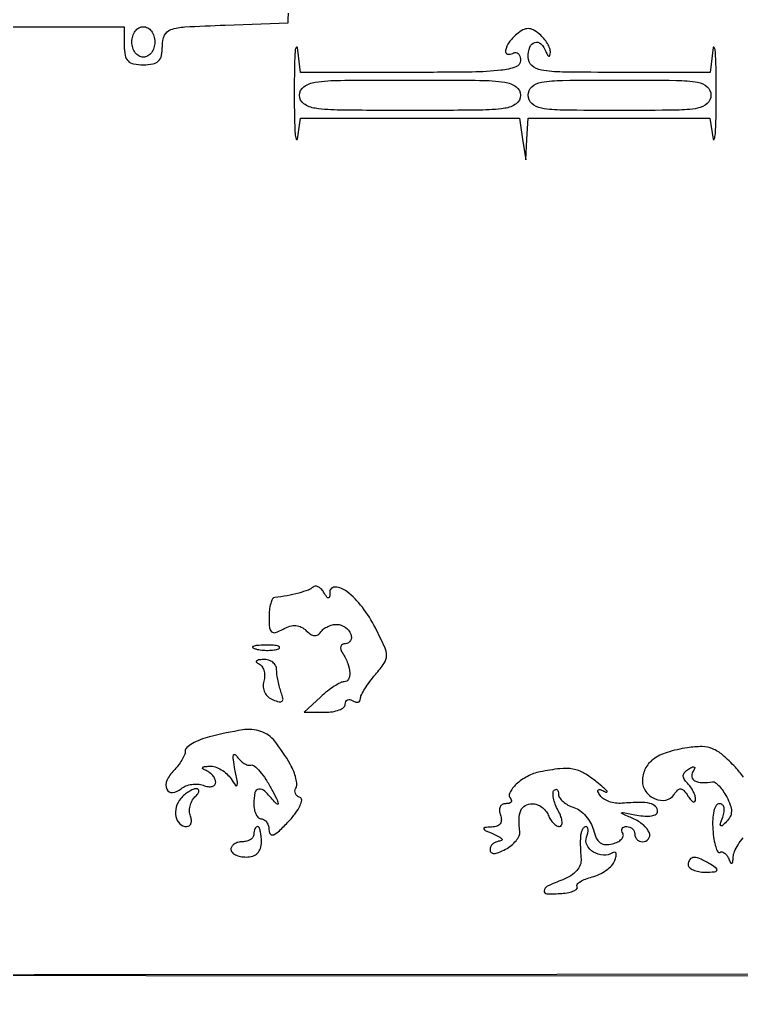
# Model space of a CAD drawing. Extents: x 23 to 255, y 40 to 184.
# Drawn here: x 31.41 to 39.42, y 63.7 to 74.53 of the extents above; entities that cross this region are included whole.
import ezdxf

# ---------------------------------------------------------------- set-up
doc = ezdxf.new("R2010")
doc.units = 0
doc.header["$MEASUREMENT"] = 0

msp = doc.modelspace()

# ---------------------------------------------------------------- linework, layer by layer
for points in [[(207.919475, 175.632891, 0.000007), (191.762556, 175.634099, 0.00002), (173.0434, 175.634494, 0.000013), (151.49745, 175.633531)], [(30.879, 74.448), (31.725, 74.448), (32.571, 74.448), (32.571, 74.2365, 0.045527), (32.580792, 74.129184, 0.152009), (32.6133, 74.0673, 0.152009), (32.675184, 74.034792, 0.045527), (32.7825, 74.025, 0.045409), (32.889341, 74.034723, 0.150044), (32.951352, 74.066958, 0.152326), (32.984054, 74.128087, 0.04726), (32.994, 74.233079, -0.103644), (33.019102, 74.352873, -0.212083), (33.08859, 74.416287, -0.067121), (33.244049, 74.445816, -0.004619), (33.69195, 74.465729), (34.3899, 74.4903), (34.414044, 75.360592, -0.00515)], [(39.446676, 66.114765, 0.028456), (39.356277, 66.223305, 0.025283), (39.214343, 66.360626, 0.083167), (39.103764, 66.428784, 0.095553), (38.985756, 66.452201, 0.040052), (38.823545, 66.440062, 0.035411), (38.597075, 66.388098, 0.08505), (38.443786, 66.310997, 0.118703), (38.355496, 66.205913, 0.116136), (38.3238, 66.071292, 0.158054), (38.362138, 65.953042, 0.136509), (38.464643, 65.871426, 0.152638), (38.585846, 65.859491, 0.200664), (38.676586, 65.921685, -0.050602), (38.715956, 65.970871, -0.23236), (38.749449, 65.982646, -0.18737), (38.784346, 65.964078, -0.032627), (38.830105, 65.9034, 0.030193), (38.862354, 65.8602, 0.112042), (38.889319, 65.839871, 0.332812), (38.90653, 65.843714, 0.175247), (38.914705, 65.86533, 0.081387), (38.908653, 65.905964, 0.038673), (38.888603, 65.955083, 0.037003), (38.859129, 66.004383, 0.043174), (38.824029, 66.046131, -0.055871), (38.786968, 66.092549, -0.162732), (38.777363, 66.131882, -0.171626), (38.793496, 66.167713, -0.06364), (38.8371, 66.203023, -0.022802), (38.881093, 66.227514, -0.280785), (38.899423, 66.22595, -0.358161), (38.903422, 66.210315, -0.029034), (38.881779, 66.170271, 0.200686), (38.873039, 66.11523, 0.222968), (38.906563, 66.073552, 0.109635), (38.987493, 66.05407, 0.041858), (39.103824, 66.06174, -0.205454), (39.133431, 66.053997, -0.040652), (39.174747, 66.016097, -0.036991), (39.218891, 65.960753, -0.026992), (39.259711, 65.893475, -0.034784), (39.300083, 65.803521, -0.090593), (39.312153, 65.733885, -0.115752), (39.297774, 65.675014, -0.080021), (39.257225, 65.619367, -0.016105), (39.209071, 65.574582, -0.426702), (39.193278, 65.576002, -0.25469), (39.189622, 65.596592, -0.01018), (39.216139, 65.67075, 0.049902), (39.232039, 65.729561, 0.103045), (39.230094, 65.776932, 0.15845), (39.211147, 65.807106, 0.17573), (39.178902, 65.8188, 0.26306), (39.143241, 65.798643, 0.073918), (39.117747, 65.737374, 0.051842), (39.104478, 65.645314, 0.028188), (39.106401, 65.530944, 0.019197), (39.118499, 65.422947, 0.036607), (39.137818, 65.337805, 0.05171), (39.160642, 65.283767, 0.428482), (39.183724, 65.277672, -0.182369), (39.208503, 65.282454, -0.114579), (39.236019, 65.270877, -0.084905), (39.26225, 65.244093, -0.055639), (39.282795, 65.205977, 0.024074), (39.302937, 65.162216, 0.401032), (39.316766, 65.157503, 0.260765), (39.327568, 65.172433, 0.016136), (39.332321, 65.228948, -0.092534), (39.34671, 65.288735, -0.037452), (39.386741, 65.362787, -0.035433), (39.442961, 65.438093, -0.037661)]]:
    msp.add_lwpolyline(points, format="xyb")
for points in [[(32.9094, 74.2788, -0.072314), (32.899936, 74.213708, -0.08892), (32.872388, 74.15895, -0.10214), (32.831209, 74.122561, -0.130775), (32.7825, 74.1096, -0.130775), (32.733791, 74.122561, -0.10214), (32.692613, 74.15895, -0.08892), (32.665064, 74.213708, -0.072314), (32.6556, 74.2788, -0.072314), (32.665064, 74.343892, -0.08892), (32.692613, 74.39865, -0.10214), (32.733791, 74.435039, -0.130775), (32.7825, 74.448, -0.130775), (32.831209, 74.435039, -0.10214), (32.872388, 74.39865, -0.08892), (32.899936, 74.343892, -0.072314)], [(34.458415, 73.7289, 0.004205), (34.460437, 73.450939, 0.012312), (34.468158, 73.259502, 0.06382), (34.479933, 73.199057, 0.788755), (34.492795, 73.20015), (34.528039, 73.4328), (35.7435, 73.4328), (36.958961, 73.4328), (36.994205, 73.20015), (37.029448, 72.9675), (37.042124, 73.20015), (37.0548, 73.4328), (38.064381, 73.4328), (39.073961, 73.4328), (39.109205, 73.20015, 0.788755), (39.122067, 73.199057, 0.06382), (39.133842, 73.259502, 0.012312), (39.141563, 73.450939, 0.004205), (39.143585, 73.7289, 0.004068), (39.141026, 74.004965, 0.013598), (39.132952, 74.185872, 0.139746), (39.121042, 74.218551, 0.680818), (39.108601, 74.21535), (39.07448, 73.9404), (38.06464, 73.9404, -0.003009), (37.436476, 73.944181, -0.038512), (37.20218, 73.965094, -0.143436), (37.096115, 74.016452, -0.211818), (37.0548, 74.1096, -0.084568), (37.073645, 74.22022, -0.234902), (37.1286, 74.27371, -0.27874), (37.196062, 74.257684, -0.102952), (37.252571, 74.17305, 0.021172), (37.271447, 74.131439, 0.227742), (37.285727, 74.120476, 0.409541), (37.296738, 74.127542, 0.038264), (37.301921, 74.162691, 0.107593), (37.29551, 74.206761, 0.045244), (37.269361, 74.260998, 0.041998), (37.229758, 74.31605, 0.042653), (37.1817, 74.3634, 0.045289), (37.11166, 74.411544, 0.128626), (37.0548, 74.426418, 0.128626), (36.99794, 74.411544, 0.045289), (36.9279, 74.3634, 0.061463), (36.844191, 74.274494, 0.109214), (36.803823, 74.182863, 0.386198), (36.826957, 74.144245, 0.215119), (36.8856, 74.1519, -0.139169), (36.917718, 74.161032, -0.191142), (36.945349, 74.150083, -0.138808), (36.964002, 74.118961, -0.066118), (36.9702, 74.072293, -0.318667), (36.919994, 74.001518, -0.057375), (36.753199, 73.963834, -0.023809), (36.433294, 73.944628, -0.003089), (35.74886, 73.9404), (34.52752, 73.9404), (34.493399, 74.21535, 0.680818), (34.480958, 74.218551, 0.139746), (34.469048, 74.185872, 0.013598), (34.460974, 74.004965, 0.004068)], [(36.9702, 73.6866, -0.240299), (36.922091, 73.592278, -0.123223), (36.795713, 73.541467, -0.031956), (36.516362, 73.520989, -0.002322), (35.7435, 73.5174, -0.002322), (34.970638, 73.520989, -0.031956), (34.691288, 73.541467, -0.123223), (34.564909, 73.592278, -0.240299), (34.5168, 73.6866, -0.240299), (34.564909, 73.780922, -0.123223), (34.691288, 73.831733, -0.031956), (34.970638, 73.852211, -0.002322), (35.7435, 73.8558, -0.002322), (36.516362, 73.852211, -0.031956), (36.795713, 73.831733, -0.123223), (36.922091, 73.780922, -0.240299)], [(39.0852, 73.6866, -0.212584), (39.043709, 73.593423, -0.142907), (38.93715, 73.542075, -0.038318), (38.701739, 73.521175, -0.002988), (38.07, 73.5174, -0.002988), (37.438261, 73.521175, -0.038318), (37.20285, 73.542075, -0.142907), (37.096291, 73.593423, -0.212584), (37.0548, 73.6866, -0.212584), (37.096291, 73.779777, -0.142907), (37.20285, 73.831125, -0.038318), (37.438261, 73.852025, -0.002988), (38.07, 73.8558, -0.002988), (38.701739, 73.852025, -0.038318), (38.93715, 73.831125, -0.142907), (39.043709, 73.779777, -0.212584)], [(34.666823, 68.224823, -0.109058), (34.614861, 68.191653, -0.021463), (34.508737, 68.157897, -0.021874), (34.379455, 68.12881, -0.018977), (34.24185, 68.109473, 0.252562), (34.217366, 68.09285, 0.050025), (34.197038, 68.041899, 0.042021), (34.183018, 67.971156, 0.027922), (34.1784, 67.888523, 0.022222), (34.183564, 67.772393, 0.19873), (34.206711, 67.728063, 0.264913), (34.249753, 67.720262, 0.03821), (34.33464, 67.757664, -0.049052), (34.411119, 67.789403, -0.09103), (34.477658, 67.797007, -0.10289), (34.537016, 67.780398, -0.077029), (34.591962, 67.740198, 0.050699), (34.639994, 67.70103, 0.124088), (34.682748, 67.686105, 0.161034), (34.720299, 67.694913, 0.104483), (34.752973, 67.725838, -0.08097), (34.784722, 67.758826, -0.051631), (34.830502, 67.786255, -0.05042), (34.882462, 67.804393, -0.064769), (34.93275, 67.809731, -0.152374), (35.023031, 67.779206, -0.133325), (35.085672, 67.701306, -0.228214), (35.083046, 67.629532, -0.278232), (35.026457, 67.5954, 0.121202), (34.993457, 67.587281, 0.204496), (34.975719, 67.565565, 0.149898), (34.976263, 67.531747, 0.061257), (34.995878, 67.48965, -0.046342), (35.053381, 67.375255, -0.079683), (35.075994, 67.271268, -0.136878), (35.06043, 67.200662, -0.277234), (35.013377, 67.1724, 0.119984), (34.971027, 67.162089, 0.02383), (34.903067, 67.122697, 0.023972), (34.826557, 67.067974, 0.020302), (34.75111, 67.0032), (34.569495, 66.834), (34.796948, 66.834, 0.037533), (34.884052, 66.840548, 0.056353), (34.957586, 66.860318, 0.073985), (35.00782, 66.889276, 0.228917), (35.0244, 66.923593, -0.108972), (35.031023, 66.953621, -0.182303), (35.049251, 66.971509, -0.161196), (35.076674, 66.974141, -0.082592), (35.109, 66.9609, 0.0679), (35.141385, 66.946516, 0.14163), (35.168749, 66.946489, 0.190641), (35.186756, 66.960382, 0.135033), (35.1936, 66.985263, -0.11804), (35.203449, 67.026398, -0.021152), (35.242399, 67.095661, -0.021799), (35.296124, 67.1745, -0.018173), (35.359725, 67.253454, 0.027665), (35.458096, 67.380431, 0.152248), (35.483517, 67.462136, 0.107595), (35.462626, 67.557852, 0.01062), (35.359448, 67.77117, 0.046005), (35.214443, 68.000573, 0.062059), (35.042, 68.17503, 0.146366), (34.915331, 68.22512, 0.436056), (34.853905, 68.169427, -0.020433), (34.85101, 68.114621, -0.379985), (34.839323, 68.103715, -0.249807), (34.821678, 68.112566, -0.012662), (34.784676, 68.167721, 0.05328), (34.755003, 68.205018, 0.085483), (34.722034, 68.228641, 0.119821), (34.691214, 68.235297, 0.19221)], [(34.03196, 67.536773, 0.037336), (34.096899, 67.524937, 0.029507), (34.168249, 67.521606, 0.030339), (34.235174, 67.526501, 0.06278), (34.28576, 67.539908, 0.31318), (34.295656, 67.555035, 0.333666), (34.284755, 67.568744, 0.052471), (34.227478, 67.577405, 0.014395), (34.1361, 67.578907, 0.012823), (34.04573, 67.575472, 0.080377), (34.000816, 67.565237, 0.597527), (33.999332, 67.551691, 0.087174)], [(34.063669, 67.373165, -0.140431), (34.097587, 67.346395, -0.084801), (34.120222, 67.300059, -0.072984), (34.128424, 67.24165, -0.062473), (34.120303, 67.18001, 0.080489), (34.113958, 67.113528, 0.098704), (34.130103, 67.053385, 0.100497), (34.167747, 67.004817, 0.086394), (34.223303, 66.971607, 0.033139), (34.291422, 66.950525, 0.242566), (34.323534, 66.958452, 0.271588), (34.333435, 66.98809, 0.039635), (34.314719, 67.05146, -0.024614), (34.294905, 67.111818, -0.016922), (34.278193, 67.181892, -0.017095), (34.266674, 67.250598, -0.032991), (34.263, 67.306219, 0.124522), (34.251559, 67.351447, 0.105903), (34.21951, 67.388994, 0.09499), (34.171499, 67.413009, 0.08004), (34.11495, 67.419521, 0.02493), (34.063115, 67.414585, 0.148635), (34.038816, 67.403149, 0.444605), (34.038829, 67.388778, 0.086223)], [(33.519279, 66.56111, 0.028602), (33.415314, 66.527722, 0.040202), (33.327547, 66.485511, 0.045839), (33.265502, 66.441192, 0.218093), (33.2478, 66.402538, -0.100463), (33.239148, 66.35991, -0.033397), (33.210295, 66.302725, -0.031685), (33.168984, 66.242003, -0.031173), (33.120122, 66.186637, 0.091428), (33.044734, 66.077159, 0.204883), (33.043098, 65.978175, 0.34499), (33.105832, 65.942361, 0.137622), (33.202309, 65.985352, -0.079664), (33.254064, 66.015936, -0.056107), (33.319466, 66.033519, -0.0556), (33.387875, 66.03622, -0.073829), (33.448577, 66.022708, 0.054354), (33.501281, 66.008812, 0.097803), (33.545773, 66.01085, 0.145783), (33.574949, 66.027956, 0.189982), (33.5862, 66.056499, 0.106796), (33.578359, 66.09279, 0.065111), (33.555136, 66.130196, 0.060767), (33.520884, 66.162997, 0.064804), (33.48045, 66.185771, -0.044452), (33.444763, 66.204005, -0.442675), (33.442146, 66.218716, -0.199279), (33.462277, 66.230242, -0.020048), (33.518546, 66.235121, -0.0903), (33.580531, 66.226783, -0.055603), (33.647792, 66.196348, -0.053423), (33.709846, 66.14988, -0.063812), (33.756536, 66.09375, 0.016844), (33.806324, 66.020988, 0.583929), (33.822916, 66.022989, 0.143326), (33.82685, 66.05892, 0.00491), (33.80047, 66.1995, -0.011981), (33.78221, 66.305022, -0.081413), (33.783005, 66.357747, -0.519073), (33.799096, 66.365237, -0.115484), (33.825739, 66.340324, 0.050706), (33.860186, 66.298614, 0.0569), (33.901118, 66.266486, 0.064992), (33.942068, 66.2481, 0.139778), (33.976359, 66.247605, -0.252257), (34.014699, 66.238592, -0.033595), (34.07514, 66.177317, -0.032287), (34.142036, 66.088737, -0.021716), (34.207117, 65.979881, -0.00905), (34.260841, 65.876009, -0.057013), (34.280996, 65.819984, -0.675546), (34.27071, 65.812734, -0.076322), (34.240091, 65.83995, 0.027807), (34.132292, 65.956265, 0.218146), (34.064493, 65.980112, 0.331424), (34.021469, 65.9415, 0.049873), (34.0092, 65.8188, 0.048028), (34.015434, 65.754046, 0.068025), (34.034051, 65.699302, 0.088204), (34.061493, 65.662415, 0.191087), (34.0938, 65.6496, -0.152948), (34.126064, 65.639494, -0.09811), (34.153549, 65.611043, -0.080788), (34.172092, 65.568529, -0.062598), (34.1784, 65.518341, 0.206802), (34.195106, 65.479678, 0.309194), (34.230188, 65.474184, 0.080242), (34.294483, 65.5186, 0.014679), (34.396128, 65.622015, 0.026045), (34.473143, 65.714321, 0.04975), (34.523063, 65.796882, 0.079919), (34.540978, 65.858047, 0.357811), (34.522501, 65.8874, -0.090837), (34.491121, 65.904662, -0.119142), (34.471404, 65.930624, -0.128057), (34.466537, 65.961243, -0.114619), (34.476839, 65.991784, 0.155205), (34.48718, 66.033035, 0.042841), (34.477204, 66.099965, 0.038927), (34.452126, 66.177875, 0.032242), (34.413916, 66.256237, 0.036812), (34.241748, 66.512411, 0.145267), (34.088439, 66.621156, 0.12295), (33.885799, 66.63817, 0.023164)], [(37.187683, 66.172203, 0.071323), (37.048342, 66.122382, 0.064948), (36.923625, 66.034191, 0.085113), (36.851064, 65.939877, 0.328991), (36.861429, 65.871171, -0.145854), (36.872144, 65.851356, -0.260508), (36.866764, 65.834184, -0.142544), (36.843858, 65.822424, -0.047818), (36.806049, 65.8188, 0.127746), (36.768062, 65.808934, 0.158048), (36.743296, 65.7823, 0.128612), (36.735863, 65.741387, 0.07271), (36.746994, 65.6919, -0.083052), (36.758041, 65.637593, -0.167584), (36.745408, 65.596335, -0.15648), (36.709108, 65.569804, -0.070072), (36.650295, 65.559054, 0.013347), (36.572639, 65.553799, 0.47397), (36.563784, 65.540612, 0.214584), (36.579617, 65.522438, 0.006383), (36.6741, 65.4804, -0.022562), (36.733007, 65.451874, -0.099298), (36.762533, 65.427303, -0.410092), (36.760898, 65.410924, -0.160542), (36.73755, 65.401746, 0.080304), (36.697155, 65.392864, 0.087074), (36.662864, 65.371821, 0.094677), (36.639893, 65.342094, 0.117815), (36.6318, 65.308223, 0.195339), (36.644334, 65.277364, 0.209187), (36.67438, 65.265129, 0.091894), (36.726703, 65.276225, 0.024793), (36.803694, 65.312642, 0.045561), (36.868514, 65.355338, 0.052162), (36.921358, 65.407379, 0.059574), (36.955394, 65.460502, 0.144916), (36.96287, 65.505968, -0.032859), (36.954335, 65.650079, -0.101832), (36.974496, 65.744898, -0.162976), (37.023252, 65.798772, -0.128731), (37.099755, 65.8188, -0.088478), (37.152922, 65.809318, -0.06652), (37.205558, 65.781523, -0.065663), (37.249705, 65.740411, -0.081035), (37.278006, 65.6919, 0.050171), (37.30246, 65.64336, 0.05499), (37.335465, 65.602277, 0.062154), (37.371603, 65.574231, 0.134767), (37.405228, 65.565, 0.301931), (37.427194, 65.579595, 0.122555), (37.43297, 65.616808, 0.067322), (37.419986, 65.67371, 0.033165), (37.389322, 65.741446, -0.031181), (37.356769, 65.812605, -0.042187), (37.33707, 65.8805, -0.048443), (37.331398, 65.936319, -0.200067), (37.344046, 65.967046, -0.126233), (37.362695, 65.978079, -0.258404), (37.378761, 65.974442, -0.159091), (37.389772, 65.955514, -0.052888), (37.3932, 65.923201, 0.151376), (37.405447, 65.883676, 0.063885), (37.442845, 65.841764, 0.055089), (37.497548, 65.803969, 0.046833), (37.562203, 65.776562, -0.083131), (37.630512, 65.741587, -0.053468), (37.696026, 65.681052, -0.052121), (37.749082, 65.605765, -0.066055), (37.780444, 65.526744, 0.048107), (37.812303, 65.437264, 0.126094), (37.855329, 65.38503, 0.147511), (37.9135, 65.364586, 0.075353), (37.99119, 65.372801, 0.049428), (38.049665, 65.394449, 0.085431), (38.091641, 65.424656, 0.127611), (38.110926, 65.458126, 0.208559), (38.106356, 65.490018, -0.096763), (38.09557, 65.518617, -0.174471), (38.099945, 65.542974, -0.171137), (38.118959, 65.559271, -0.092667), (38.149607, 65.565, -0.093332), (38.183807, 65.55856, -0.09642), (38.212882, 65.540149, -0.099167), (38.232342, 65.51268, -0.105053), (38.2392, 65.4804, 0.099038), (38.245659, 65.448113, 0.097945), (38.264051, 65.420651, 0.097945), (38.291513, 65.402259, 0.099038), (38.3238, 65.3958, 0.220263), (38.391209, 65.427009, 0.279977), (38.401757, 65.493379, 0.125676), (38.335737, 65.582348, 0.06699), (38.21805, 65.654272, -0.001796), (38.095768, 65.708644, -0.542481), (38.094362, 65.717655, -0.234463), (38.108936, 65.721701, -0.001202), (38.26035, 65.692234, 0.032535), (38.351284, 65.680386, 0.059135), (38.426025, 65.684396, 0.088936), (38.475671, 65.702471, 0.267157), (38.493, 65.732588, 0.206358), (38.469259, 65.787661, 0.133456), (38.407138, 65.820912, 0.061738), (38.29235, 65.832751, 0.014522), (38.09923, 65.823169, -0.053681), (38.024804, 65.825301, -0.052325), (37.951863, 65.843186, -0.056863), (37.891085, 65.873193, -0.111714), (37.853509, 65.911476, -0.032046), (37.829986, 65.955629, -0.356879), (37.834764, 65.97358, -0.260718), (37.856538, 65.976094, -0.022638), (37.908879, 65.95143, 0.160995), (37.928068, 65.948207, 0.585194), (37.931383, 65.95704, 0.038903), (37.892537, 65.996489, 0.008252), (37.818633, 66.058591, 0.038262), (37.675315, 66.157875, 0.088027), (37.552684, 66.203162, 0.073808), (37.408755, 66.207597, 0.02111)], [(33.199061, 65.8772, 0.111729), (33.147656, 65.781927, 0.119824), (33.144093, 65.67634, 0.148247), (33.187804, 65.596161, 0.196813), (33.263901, 65.565, 0.156885), (33.293182, 65.574419, 0.152062), (33.311921, 65.599249, 0.112846), (33.31647, 65.636985, 0.065501), (33.305762, 65.681591, -0.087391), (33.295718, 65.733241, -0.062739), (33.302044, 65.791813, -0.061633), (33.322978, 65.848109, -0.07672), (33.355931, 65.893091, 0.038933), (33.386994, 65.929409, 0.118675), (33.399352, 65.959175, 0.268205), (33.392291, 65.977552, 0.181948), (33.37047, 65.984782, 0.092823), (33.333226, 65.976253, 0.037577), (33.286966, 65.951853, 0.03554), (33.23983, 65.917374, 0.037741)], [(34.0092, 65.4804, -0.148195), (33.999423, 65.448137, -0.098894), (33.971923, 65.420651, -0.082425), (33.930814, 65.402119, -0.064853), (33.8823, 65.3958, 0.064853), (33.833786, 65.389481, 0.082425), (33.792677, 65.370949, 0.098894), (33.765177, 65.343463, 0.148195), (33.7554, 65.3112, 0.191087), (33.768215, 65.278893, 0.088204), (33.805103, 65.251451, 0.068025), (33.859846, 65.232834, 0.048028), (33.9246, 65.2266, 0.072254), (33.998469, 65.237331, 0.124864), (34.0515, 65.2689, 0.124864), (34.083069, 65.321931, 0.072254), (34.0938, 65.3958, 0.023598), (34.090738, 65.460644, 0.037669), (34.081374, 65.515298, 0.04382), (34.067875, 65.55438, 0.295869), (34.0515, 65.565, 0.191087), (34.035346, 65.558593, 0.088204), (34.021626, 65.540149, 0.068025), (34.012317, 65.512777, 0.048028)], [(37.637258, 65.45925, 0.019519), (37.634563, 65.408291, 0.008698), (37.634805, 65.341054, 0.008594), (37.637525, 65.269827, 0.01151), (37.642587, 65.205382, -0.120798), (37.633358, 65.139424, -0.08506), (37.594096, 65.075267, -0.071424), (37.52807, 65.018595, -0.050889), (37.440829, 64.974826, 0.017261), (37.267457, 64.901967, 0.272337), (37.232353, 64.851383, 0.432832), (37.264208, 64.816641, 0.023582), (37.429401, 64.822495, 0.027924), (37.505682, 64.833121, 0.055027), (37.564003, 64.851429, 0.094772), (37.596554, 64.873847, 0.345961), (37.599186, 64.897123, -0.315413), (37.600672, 64.922939, -0.081277), (37.633247, 64.952685, -0.053411), (37.690415, 64.981804, -0.02963), (37.765153, 65.005345, 0.049967), (37.846024, 65.034477, 0.045287), (37.922404, 65.07986, 0.048125), (37.983449, 65.133704, 0.09665), (38.017399, 65.187964, 0.035904), (38.03191, 65.23578, 0.12879), (38.030856, 65.267409, 0.31416), (38.016227, 65.279059, 0.155561), (37.992065, 65.273019, -0.155473), (37.890904, 65.247716, -0.119219), (37.781428, 65.281665, -0.136252), (37.709169, 65.357396, -0.217725), (37.703693, 65.445101, 0.035915), (37.717643, 65.491075, 0.066933), (37.721103, 65.52978, 0.109838), (37.714193, 65.55541, 0.279094), (37.698351, 65.565, 0.18594), (37.677986, 65.557155, 0.078049), (37.659223, 65.533936, 0.062217), (37.644773, 65.49972, 0.045897)], [(38.8314, 65.142, 0.210568), (38.845611, 65.109752, 0.082215), (38.887315, 65.082632, 0.062416), (38.948875, 65.064405, 0.042523), (39.02175, 65.058695, 0.011293), (39.12278, 65.061666, 0.220444), (39.149678, 65.075872, 0.409657), (39.146864, 65.097966, 0.023197), (39.0852, 65.142, 0.031558), (38.975104, 65.203676, 0.112355), (38.896793, 65.221498, 0.234725), (38.850371, 65.198435, 0.163584)]]:
    msp.add_lwpolyline(points, format="xyb", close=True)
msp.add_lwpolyline([(60.59475, 63.93645), (25.7607, 63.915096), (61.01775, 63.894048)])

doc.saveas('drawing.dxf')
